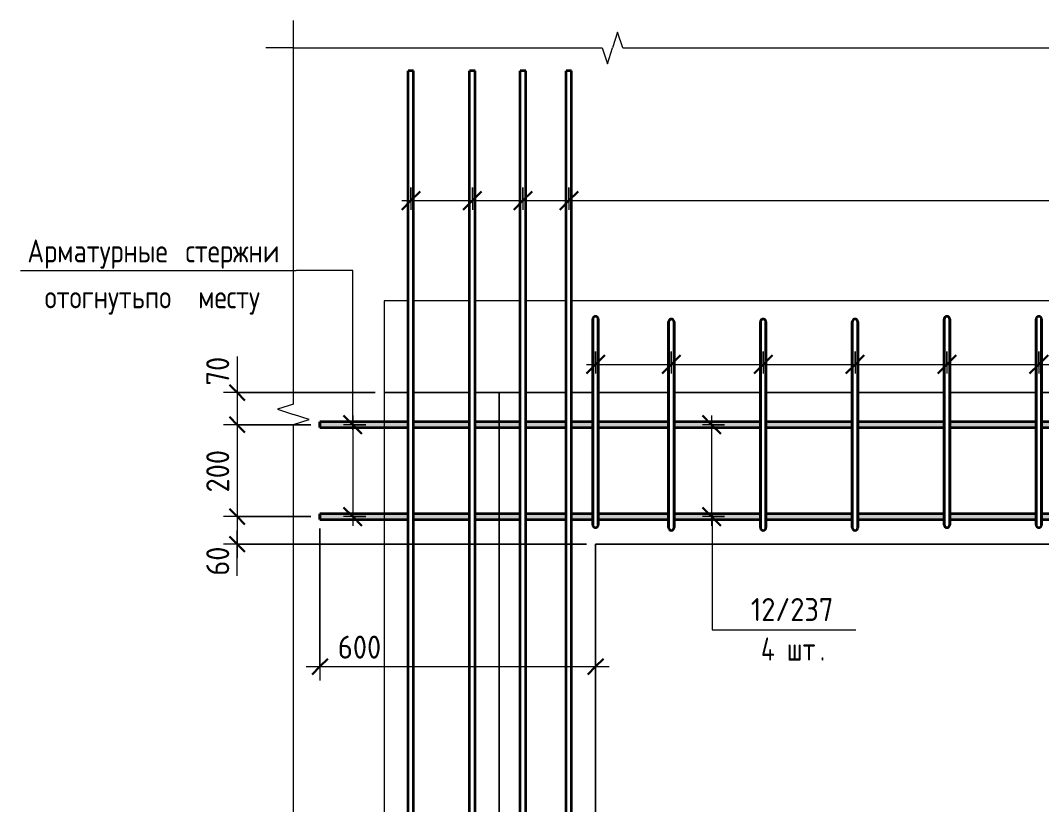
# Model space of a CAD drawing. Header units: millimetres. Extents: x 2384 to 38512, y -3571 to 48684.
# Drawn here: x 34609 to 36832, y -1167 to 540 of the extents above; entities that cross this region are included whole.
import ezdxf

# ---------------------------------------------------------------- set-up
doc = ezdxf.new("R2010")
doc.units = ezdxf.units.MM
for name, color, linetype, lineweight in [('AA_Dim', 7, 'Continuous', 9), ('AA_Dim-20', 7, 'Continuous', 9), ('AA_Oformlenie', 7, 'Continuous', 9), ('AA_Vinoska', 7, 'Continuous', 9), ('AF_Perekritie_Опалубка', 253, 'Continuous', 20), ('AF_Stena_Опалубка', 253, 'Continuous', 20), ('KR_Armatura_Tonkie', 7, 'Continuous', 20)]:
    doc.layers.add(name, color=color, linetype=linetype, lineweight=lineweight)
doc.styles.add('GOST Common', font='GOST Common.ttf', dxfattribs={"width": 0.85, "height": 50})
doc.styles.add('ISOCPEUR_1', font='isocpeur.ttf', dxfattribs={"width": 0.9, "height": 50})
doc.styles.add('ISOCPEUR_2', font='isocpeur.ttf', dxfattribs={"width": 0.8, "height": 50})
doc.styles.add('ISOCPEUR_3', font='isocpeur.ttf', dxfattribs={"width": 0.85, "height": 50})
doc.dimstyles.new('00_Точн_3_знака__прозр_', dxfattribs={"dimscale": 304.8, "dimtxt": 49.799059, "dimasz": 0.111549, "dimexe": 0.098425, "dimexo": 0.065617, "dimgap": 0.006562, "dimtad": 1, "dimdec": 3, "dimrnd": 0.001, "dimdsep": 46, "dimtxsty": 'ISOCPEUR_1', "dimblk1": 'OBLIQUE', "dimblk2": 'OBLIQUE', "dimsah": 1, "dimcen": 0.09, "dimdle": 0.098425, "dimazin": 0, "dimtfac": 1, "dimtdec": 4, "dimtix": 1, "dimtmove": 1, "dimatfit": 3, "dimfxl": 1, "dimtvp": 1, "dimtolj": 1, "dimtzin": 0, "dimlwd": 18, "dimlwe": 18, "dimarcsym": 2})
doc.dimstyles.new('00_Точн_3_знака__прозр__1', dxfattribs={"dimscale": 304.8, "dimtxt": 49.799059, "dimasz": 0.111549, "dimexe": 0.098425, "dimexo": 0.065617, "dimgap": 0.006562, "dimtad": 1, "dimdec": 3, "dimrnd": 0.001, "dimdsep": 46, "dimtxsty": 'ISOCPEUR_1', "dimblk1": 'OBLIQUE', "dimblk2": 'OBLIQUE', "dimsah": 1, "dimcen": 0.09, "dimdle": 0.098425, "dimazin": 0, "dimtfac": 1, "dimtdec": 4, "dimtix": 1, "dimtmove": 0, "dimatfit": 3, "dimfxl": 1, "dimtvp": 1, "dimtolj": 1, "dimtzin": 0, "dimlwd": 18, "dimlwe": 18, "dimarcsym": 2})
doc.dimstyles.new('10_Раскладка_арматуры_с_засечками_2', dxfattribs={"dimscale": 304.8, "dimtxt": 0.18, "dimasz": 0.131234, "dimexe": 0.065617, "dimexo": 0, "dimgap": 0, "dimtad": 1, "dimdec": 3, "dimrnd": 0.001, "dimdsep": 46, "dimtxsty": 'GOST Common', "dimblk1": 'OBLIQUE', "dimblk2": 'OBLIQUE', "dimsah": 1, "dimcen": 0.09, "dimdle": 0.065617, "dimazin": 0, "dimtfac": 1, "dimtdec": 4, "dimtix": 1, "dimtmove": 0, "dimatfit": 3, "dimfxl": 1, "dimtvp": 1, "dimtolj": 1, "dimtzin": 0, "dimlwd": 18, "dimlwe": 18, "dimarcsym": 2})
doc.dimstyles.new('10_Раскладка_арматуры_с_засечками_3', dxfattribs={"dimscale": 304.8, "dimtxt": 0.18, "dimasz": 0.131234, "dimexe": 0.065617, "dimexo": 0, "dimgap": 0, "dimtad": 1, "dimdec": 3, "dimrnd": 0.001, "dimdsep": 46, "dimtxsty": 'ISOCPEUR_1', "dimblk1": 'OBLIQUE', "dimblk2": 'OBLIQUE', "dimsah": 1, "dimcen": 0.09, "dimdle": 0.065617, "dimazin": 0, "dimtfac": 1, "dimtdec": 4, "dimtix": 1, "dimtmove": 0, "dimatfit": 3, "dimfxl": 1, "dimtvp": 1, "dimtolj": 1, "dimtzin": 0, "dimlwd": 18, "dimlwe": 18, "dimarcsym": 2})
doc.dimstyles.new('10_Раскладка_арматуры_с_засечками_5', dxfattribs={"dimscale": 304.8, "dimtxt": 0.18, "dimasz": 0.131234, "dimexe": 0.065617, "dimexo": 0, "dimgap": 0, "dimtad": 1, "dimdec": 3, "dimrnd": 0.001, "dimdsep": 46, "dimtxsty": 'ISOCPEUR_1', "dimblk1": 'OBLIQUE', "dimblk2": 'OBLIQUE', "dimsah": 1, "dimcen": 0.09, "dimdle": 0.065617, "dimazin": 0, "dimtfac": 1, "dimtdec": 4, "dimtix": 1, "dimtmove": 2, "dimatfit": 3, "dimfxl": 1, "dimtvp": 1, "dimtolj": 1, "dimtzin": 0, "dimlwd": 18, "dimlwe": 18, "dimarcsym": 2})
doc.dimstyles.new('10_Раскладка_арматуры_с_засечками_6', dxfattribs={"dimscale": 304.8, "dimtxt": 0.18, "dimasz": 0.131234, "dimexe": 0.065617, "dimexo": 0, "dimgap": 0, "dimtad": 1, "dimdec": 3, "dimrnd": 0.001, "dimdsep": 46, "dimtxsty": 'ISOCPEUR_3', "dimblk1": 'OBLIQUE', "dimblk2": 'OBLIQUE', "dimsah": 1, "dimcen": 0.09, "dimdle": 0.065617, "dimazin": 0, "dimtfac": 1, "dimtdec": 4, "dimtix": 1, "dimtmove": 0, "dimatfit": 3, "dimfxl": 1, "dimtvp": 1, "dimtolj": 1, "dimtzin": 0, "dimlwd": 18, "dimlwe": 18, "dimarcsym": 2})

# ---------------------------------------------------------------- blocks, each defined once
blk = doc.blocks.new('350_Стержень верт с удлинением концов _НесАрм_РабПлоск_ - 350_Стержень верт с удлинением концов _НесАрм_РабПлоск_-4215060-Обрамление дверного проема')
at = {"layer": 'KR_Armatura_Tonkie', "lineweight": 35}
h = blk.add_hatch(color=256, dxfattribs=at)
h.paths.add_polyline_path([(-48165, -340), (-47973, -340), (-47973, -334), (-48165, -334.2), (-48165, -338.4)])
h.paths.add_polyline_path([(-47717, -340), (-47629, -340), (-47629, -334), (-47717, -334.2), (-47717, -338.7)])
h.paths.add_polyline_path([(-47194, -340), (-47006, -340), (-47006, -334), (-47194, -334.2), (-47194, -339.1)])
h.paths.add_polyline_path([(-47206, -340), (-47206, -334), (-47394, -334.2), (-47394, -340), (-47275.4, -340)])
h.paths.add_polyline_path([(-47729, -340), (-47729, -334), (-47827, -334.2), (-47827, -340), (-47757.6, -340)])
h.paths.add_polyline_path([(-47961, -340), (-47839, -340), (-47839, -334), (-47961, -334.2), (-47961, -338.6)])
h.paths.add_polyline_path([(-46994, -340), (-46806, -340), (-46806, -334), (-46994, -334.2), (-46994, -339.2)])
h.paths.add_polyline_path([(-47617, -340), (-47571, -340), (-47571, -334), (-47617, -334.2), (-47617, -338.8)])
h.paths.add_polyline_path([(-47406, -340), (-47406, -334), (-47559, -334.2), (-47559, -340), (-47468.3, -340)])
h.paths.add_polyline_path([(-46794, -340), (-46606, -340), (-46606, -334), (-46794, -334.2), (-46794, -339.3)])
h.paths.add_polyline_path([(-46333.8, -340), (-46245.8, -340), (-46245.8, -334), (-46333.8, -334.2), (-46333.8, -339.6)])
h.paths.add_polyline_path([(-46406, -340), (-46406, -334), (-46594, -334.2), (-46594, -340), (-46407.4, -340)])
h.paths.add_polyline_path([(-46345.8, -340), (-46345.8, -334), (-46394, -334.2), (-46394, -340), (-46359.1, -340)])
h.paths.add_polyline_path([(-46214.5, -340), (-45800, -340), (-45800, -334), (-46233.8, -334.2), (-46233.8, -340)])
h = blk.add_hatch(color=256, dxfattribs=at)
h.paths.add_polyline_path([(-47629, -346), (-47629, -340), (-47717, -340), (-47717, -346), (-47661.2, -346)])
h.paths.add_polyline_path([(-47406, -346), (-47406, -340), (-47559, -340), (-47559, -346), (-47468.3, -346)])
h.paths.add_polyline_path([(-47178.9, -346), (-47006, -345.8), (-47006, -340), (-47194, -340), (-47194, -346)])
h.paths.add_polyline_path([(-47617, -346), (-47571, -345.8), (-47571, -340), (-47617, -340), (-47617, -346)])
h.paths.add_polyline_path([(-48165, -346), (-47973, -345.8), (-47973, -340), (-48165, -340), (-48165, -345.8)])
h.paths.add_polyline_path([(-46994, -346), (-46806, -345.8), (-46806, -340), (-46994, -340), (-46994, -345.9)])
h.paths.add_polyline_path([(-47394, -346), (-47206, -345.8), (-47206, -340), (-47394, -340), (-47394, -345.9)])
h.paths.add_polyline_path([(-47839, -346), (-47839, -340), (-47961, -340), (-47961, -346), (-47950.5, -346)])
h.paths.add_polyline_path([(-47827, -346), (-47729, -345.8), (-47729, -340), (-47827, -340), (-47827, -346)])
h.paths.add_polyline_path([(-46245.8, -346), (-46245.8, -340), (-46333.8, -340), (-46333.8, -346), (-46310.9, -346)])
h.paths.add_polyline_path([(-46233.8, -346), (-45800, -345.8), (-45800, -340), (-46233.8, -340), (-46233.8, -345.8)])
h.paths.add_polyline_path([(-46594, -346), (-46406, -345.8), (-46406, -340), (-46594, -340), (-46594, -345.9)])
h.paths.add_polyline_path([(-46606, -346), (-46606, -340), (-46794, -340), (-46794, -346), (-46793.2, -346)])
h.paths.add_polyline_path([(-46394, -346), (-46345.8, -345.8), (-46345.8, -340), (-46394, -340), (-46394, -345.8)])
for p, q in [((-47973, -334), (-48165, -334)), ((-48165, -340), (-48165, -334)), ((-48165, -334.2), (-48165, -340)), ((-48165, -340), (-48165, -345.8)), ((-48165, -346), (-48165, -340)), ((-48165, -346), (-47973, -346)), ((-47839, -334), (-47961, -334)), ((-47961, -346), (-47839, -346)), ((-47729, -334), (-47827, -334)), ((-47827, -346), (-47729, -346)), ((-47629, -334), (-47717, -334)), ((-47717, -346), (-47629, -346)), ((-47571, -334), (-47617, -334)), ((-47617, -346), (-47571, -346)), ((-47406, -334), (-47559, -334)), ((-47559, -346), (-47406, -346)), ((-47206, -334), (-47394, -334)), ((-47394, -346), (-47206, -346)), ((-47006, -334), (-47194, -334)), ((-47194, -346), (-47006, -346)), ((-46806, -334), (-46994, -334)), ((-46994, -346), (-46806, -346)), ((-46606, -334), (-46794, -334)), ((-46794, -346), (-46606, -346)), ((-46406, -334), (-46594, -334)), ((-46594, -346), (-46406, -346))]:
    blk.add_line(p, q, dxfattribs=at)
blk = doc.blocks.new('350_Стержень верт с удлинением концов _НесАрм_РабПлоск_ - 350_Стержень верт с удлинением концов _НесАрм_РабПлоск_-V111-Обрамление дверного проема')
at = {"layer": 'KR_Armatura_Tonkie', "lineweight": 35}
h = blk.add_hatch(color=256, dxfattribs=at)
h.paths.add_polyline_path([(-48165, -540), (-47973, -540), (-47973, -534), (-48165, -534.2), (-48165, -538.4)])
h.paths.add_polyline_path([(-47468.3, -540), (-47406, -540), (-47406, -534), (-47559, -534.2), (-47559, -540), (-47516.5, -540)])
h.paths.add_polyline_path([(-47194, -540), (-47006, -540), (-47006, -534), (-47194, -534.2), (-47194, -539.1)])
h.paths.add_polyline_path([(-47729, -540), (-47729, -534), (-47827, -534.2), (-47827, -540), (-47757.6, -540)])
h.paths.add_polyline_path([(-47617, -540), (-47571, -540), (-47571, -534), (-47617, -534.2), (-47617, -538.8)])
h.paths.add_polyline_path([(-47961, -540), (-47839, -540), (-47839, -534), (-47961, -534.2), (-47961, -538.6)])
h.paths.add_polyline_path([(-47717, -540), (-47629, -540), (-47629, -534), (-47717, -534.2), (-47717, -538.7)])
h.paths.add_polyline_path([(-46986, -540), (-46806, -540), (-46806, -534), (-46994, -534.2), (-46994, -540)])
h.paths.add_polyline_path([(-47394, -540), (-47206, -540), (-47206, -534), (-47394, -534.2), (-47394, -539)])
h.paths.add_polyline_path([(-46648.5, -540), (-46606, -540), (-46606, -534), (-46794, -534.2), (-46794, -540), (-46696.7, -540)])
h.paths.add_polyline_path([(-46233.8, -540), (-45800, -540), (-45800, -534), (-46233.8, -534.2), (-46233.8, -539.7)])
h.paths.add_polyline_path([(-46245.8, -540), (-46245.8, -534), (-46333.8, -534.2), (-46333.8, -540), (-46310.9, -540)])
h.paths.add_polyline_path([(-46594, -540), (-46406, -540), (-46406, -534), (-46594, -534.2), (-46594, -539.5)])
h.paths.add_polyline_path([(-46383.3, -540), (-46345.8, -540), (-46345.8, -534), (-46394, -534.2), (-46394, -540)])
h = blk.add_hatch(color=256, dxfattribs=at)
h.paths.add_polyline_path([(-47194, -546), (-47006, -545.8), (-47006, -540), (-47194, -540), (-47194, -545.9)])
h.paths.add_polyline_path([(-46994, -546), (-46806, -545.8), (-46806, -540), (-46994, -540), (-46994, -545.9)])
h.paths.add_polyline_path([(-48165, -546), (-47973, -545.8), (-47973, -540), (-48165, -540), (-48165, -545.8)])
h.paths.add_polyline_path([(-47961, -546), (-47839, -545.8), (-47839, -540), (-47961, -540), (-47961, -546)])
h.paths.add_polyline_path([(-47827, -546), (-47729, -545.8), (-47729, -540), (-47827, -540), (-47827, -546)])
h.paths.add_polyline_path([(-47717, -546), (-47629, -545.8), (-47629, -540), (-47717, -540), (-47717, -546)])
h.paths.add_polyline_path([(-47617, -546), (-47571, -545.8), (-47571, -540), (-47617, -540), (-47617, -546)])
h.paths.add_polyline_path([(-47559, -546), (-47406, -545.8), (-47406, -540), (-47559, -540), (-47559, -545.9)])
h.paths.add_polyline_path([(-47394, -546), (-47206, -545.8), (-47206, -540), (-47394, -540), (-47394, -545.9)])
h.paths.add_polyline_path([(-46245.8, -546), (-46245.8, -540), (-46333.8, -540), (-46333.8, -546), (-46310.9, -546)])
h.paths.add_polyline_path([(-46233.8, -546), (-45800, -545.8), (-45800, -540), (-46233.8, -540), (-46233.8, -545.8)])
h.paths.add_polyline_path([(-46345.8, -546), (-46345.8, -540), (-46394, -540), (-46394, -546), (-46359.1, -546)])
h.paths.add_polyline_path([(-46794, -546), (-46606, -545.8), (-46606, -540), (-46794, -540), (-46794, -545.9)])
h.paths.add_polyline_path([(-46594, -546), (-46406, -545.8), (-46406, -540), (-46594, -540), (-46594, -545.9)])
for p, q in [((-47973, -534), (-48165, -534)), ((-48165, -540), (-48165, -534)), ((-48165, -534.2), (-48165, -540)), ((-48165, -540), (-48165, -545.8)), ((-48165, -546), (-48165, -540)), ((-48165, -546), (-47973, -546)), ((-47839, -534), (-47961, -534)), ((-47961, -546), (-47839, -546)), ((-47729, -534), (-47827, -534)), ((-47827, -546), (-47729, -546)), ((-47629, -534), (-47717, -534)), ((-47717, -546), (-47629, -546)), ((-47571, -534), (-47617, -534)), ((-47617, -546), (-47571, -546)), ((-47406, -534), (-47559, -534)), ((-47559, -546), (-47406, -546)), ((-47206, -534), (-47394, -534)), ((-47394, -546), (-47206, -546)), ((-47006, -534), (-47194, -534)), ((-47194, -546), (-47006, -546)), ((-46806, -534), (-46994, -534)), ((-46994, -546), (-46806, -546)), ((-46606, -534), (-46794, -534)), ((-46794, -546), (-46606, -546)), ((-46406, -534), (-46594, -534)), ((-46594, -546), (-46406, -546))]:
    blk.add_line(p, q, dxfattribs=at)
blk = doc.blocks.new('350_Стержень верт с удлинением концов _НесАрм_РабПлоск_ - 350_Стержень верт с удлинением концов _НесАрм_РабПлоск_-V112-Обрамление дверного проема')
at = {"layer": 'KR_Armatura_Tonkie', "lineweight": 35}
for p, q in [((-48165, -340), (-48165, -334.2)), ((-48165, -334.2), (-48165, -340)), ((-48165, -340), (-48165, -345.8)), ((-48165, -345.8), (-48165, -340))]:
    blk.add_line(p, q, dxfattribs=at)
blk = doc.blocks.new('011_Прямоугольник обрыва _ЭлУзла_ - 011_Прямоугольник обрыва _ЭлУзла_-4220773-Обрамление дверного проема')
at = {"layer": 'AA_Oformlenie'}
for p, q in [((-48222.7, -295), (-48222.7, 480)), ((-48222.7, 480), (-47550.3, 480)), ((-47505.8, 480), (-46161.4, 480)), ((-48222.7, -1890), (-48222.7, -339.5))]:
    blk.add_line(p, q, dxfattribs=at)
blk = doc.blocks.new('DIMBLOCK230-Обрамление дверного проема')
at = {"layer": 'AA_Dim-20', "lineweight": 18}
for p, q in [((35080.6, -191.3), (35080.6, -274.5)), ((35080.6, -240), (35080.6, -340)), ((35380.7, -270), (35050.6, -270)), ((35080.6, -270), (35380.7, -270)), ((35080.6, -274.5), (35080.6, -305)), ((35240.7, -340), (35050.6, -340)), ((35080.6, -340), (35240.7, -340))]:
    blk.add_line(p, q, dxfattribs=at)
at = {"layer": 'AA_Dim-20', "lineweight": 30}
for p, q in [((35080.6, -270), (35063.6, -253)), ((35080.6, -270), (35097.6, -287)), ((35080.6, -340), (35063.6, -323)), ((35080.6, -340), (35097.6, -357))]:
    blk.add_line(p, q, dxfattribs=at)
at = {"layer": 'AA_Dim-20', "color": 0, "lineweight": 18, "insert": (35013.3, -254.5), "char_height": 50, "width": 75.848, "attachment_point": 1, "rotation": 90, "line_spacing_factor": 1.149209, "style": 'ISOCPEUR_1'}
blk.add_mtext('70', dxfattribs=at)
blk = doc.blocks.new('_Oblique')
at = {"color": 0, "linetype": 'ByBlock', "lineweight": -2}
blk.add_line((-0.5, -0.5), (0.5, 0.5), dxfattribs=at)
blk = doc.blocks.new('DIMBLOCK231-Обрамление дверного проема')
at = {"layer": 'AA_Dim-20', "lineweight": 30}
for p, q in [((35080.6, -340), (35063.6, -323)), ((35080.6, -340), (35097.6, -357)), ((35080.6, -540), (35063.6, -523)), ((35080.6, -540), (35097.6, -557))]:
    blk.add_line(p, q, dxfattribs=at)
at = {"layer": 'AA_Dim-20', "lineweight": 18}
for p, q in [((35240.7, -340), (35050.6, -340)), ((35080.6, -340), (35080.6, -540)), ((35080.6, -340), (35240.7, -340)), ((35240.7, -540), (35050.6, -540)), ((35080.6, -540), (35240.7, -540))]:
    blk.add_line(p, q, dxfattribs=at)
at = {"layer": 'AA_Dim-20', "color": 0, "lineweight": 18, "insert": (35013.3, -487.4), "char_height": 50, "width": 113.772, "attachment_point": 1, "rotation": 90, "line_spacing_factor": 1.149209, "style": 'ISOCPEUR_1'}
blk.add_mtext('200', dxfattribs=at)
blk = doc.blocks.new('DIMBLOCK232-Обрамление дверного проема')
at = {"layer": 'AA_Dim-20', "lineweight": 30}
for p, q in [((35080.6, -540), (35063.6, -523)), ((35080.6, -540), (35097.6, -557)), ((35080.6, -600), (35063.6, -583)), ((35080.6, -600), (35097.6, -617))]:
    blk.add_line(p, q, dxfattribs=at)
at = {"layer": 'AA_Dim-20', "lineweight": 18}
for p, q in [((35240.7, -540), (35050.6, -540)), ((35080.6, -540), (35080.6, -630)), ((35080.6, -540), (35240.7, -540)), ((35080.6, -585.5), (35080.6, -570)), ((35840.7, -600), (35050.6, -600)), ((35080.6, -668.7), (35080.6, -585.5)), ((35080.6, -600), (35840.7, -600))]:
    blk.add_line(p, q, dxfattribs=at)
at = {"layer": 'AA_Dim-20', "color": 0, "lineweight": 18, "insert": (35013.3, -668.7), "char_height": 50, "width": 75.848, "attachment_point": 1, "rotation": 90, "line_spacing_factor": 1.149209, "style": 'ISOCPEUR_1'}
blk.add_mtext('60', dxfattribs=at)
blk = doc.blocks.new('DIMBLOCK255-Обрамление дверного проема')
at = {"layer": 'AA_Dim-20', "lineweight": 18}
for p, q in [((35458.7, 176.1), (35458.7, 127.8)), ((35458.7, 147.8), (35458.7, 176.1)), ((35592.7, 176.1), (35592.7, 127.8)), ((35592.7, 147.8), (35592.7, 176.1)), ((35438.7, 147.8), (35592.7, 147.8))]:
    blk.add_line(p, q, dxfattribs=at)
at = {"layer": 'AA_Dim-20', "lineweight": 30}
for p, q in [((35458.7, 147.8), (35478.7, 167.8)), ((35592.7, 147.8), (35612.7, 167.8)), ((35458.7, 147.8), (35438.7, 127.8)), ((35592.7, 147.8), (35572.7, 127.8))]:
    blk.add_line(p, q, dxfattribs=at)
blk = doc.blocks.new('DIMBLOCK256-Обрамление дверного проема')
at = {"layer": 'AA_Dim-20', "lineweight": 18}
for p, q in [((35592.7, 176.1), (35592.7, 127.8)), ((35592.7, 147.8), (35592.7, 176.1)), ((35702.7, 176.1), (35702.7, 127.8)), ((35702.7, 147.8), (35702.7, 176.1)), ((35592.7, 147.8), (35702.7, 147.8))]:
    blk.add_line(p, q, dxfattribs=at)
at = {"layer": 'AA_Dim-20', "lineweight": 30}
for p, q in [((35592.7, 147.8), (35612.7, 167.8)), ((35702.7, 147.8), (35722.7, 167.8)), ((35592.7, 147.8), (35572.7, 127.8)), ((35702.7, 147.8), (35682.7, 127.8))]:
    blk.add_line(p, q, dxfattribs=at)
blk = doc.blocks.new('DIMBLOCK257-Обрамление дверного проема')
at = {"layer": 'AA_Dim-20', "lineweight": 18}
for p, q in [((35702.7, 176.1), (35702.7, 127.8)), ((35702.7, 147.8), (35702.7, 176.1)), ((35802.7, 176.1), (35802.7, 127.8)), ((35802.7, 147.8), (35802.7, 176.1)), ((35702.7, 147.8), (35802.7, 147.8))]:
    blk.add_line(p, q, dxfattribs=at)
at = {"layer": 'AA_Dim-20', "lineweight": 30}
for p, q in [((35702.7, 147.8), (35722.7, 167.8)), ((35802.7, 147.8), (35822.7, 167.8)), ((35702.7, 147.8), (35682.7, 127.8)), ((35802.7, 147.8), (35782.7, 127.8))]:
    blk.add_line(p, q, dxfattribs=at)
blk = doc.blocks.new('DIMBLOCK258-Обрамление дверного проема')
at = {"layer": 'AA_Dim-20', "lineweight": 18}
for p, q in [((35802.7, 176.1), (35802.7, 127.8)), ((35802.7, 147.8), (35802.7, 176.1)), ((37085.9, 176.1), (37085.9, 127.8)), ((37085.9, 147.8), (37085.9, 176.1)), ((35802.7, 147.8), (37085.9, 147.8))]:
    blk.add_line(p, q, dxfattribs=at)
at = {"layer": 'AA_Dim-20', "lineweight": 30}
for p, q in [((35802.7, 147.8), (35822.7, 167.8)), ((37085.9, 147.8), (37105.9, 167.8)), ((35802.7, 147.8), (35782.7, 127.8)), ((37085.9, 147.8), (37065.9, 127.8))]:
    blk.add_line(p, q, dxfattribs=at)
blk = doc.blocks.new('042_М_Арматуры - Диам длина поз _ Комментарий-2260297-Обрамление дверного проема')
at = {"layer": 'AA_Vinoska'}
blk.add_line((-46119.6, 150.3), (-45839.6, 150.3), dxfattribs=at)
blk = doc.blocks.new('DIMBLOCK260-Обрамление дверного проема')
at = {"layer": 'AA_Dim-20', "lineweight": 18}
for p, q in [((35260.7, -566), (35260.7, -896.4)), ((35260.7, -866.4), (35260.7, -566)), ((35230.7, -866.4), (35890.7, -866.4)), ((35299.8, -866.4), (35414.6, -866.4)), ((35414.6, -866.4), (35560.7, -866.4)), ((35860.7, -862.4), (35860.7, -896.4)), ((35860.7, -866.4), (35860.7, -862.4))]:
    blk.add_line(p, q, dxfattribs=at)
at = {"layer": 'AA_Dim-20', "lineweight": 30}
for p, q in [((35260.7, -866.4), (35243.7, -883.4)), ((35260.7, -866.4), (35277.7, -849.4)), ((35860.7, -866.4), (35843.7, -883.4)), ((35860.7, -866.4), (35877.7, -849.4))]:
    blk.add_line(p, q, dxfattribs=at)
at = {"layer": 'AA_Dim-20', "color": 0, "lineweight": 18, "insert": (35299.8, -799.1), "char_height": 50, "width": 113.772, "attachment_point": 1, "line_spacing_factor": 1.149209, "style": 'ISOCPEUR_1'}
blk.add_mtext('600', dxfattribs=at)
blk = doc.blocks.new('010_Текст с выноской - Текст 2 строки-3729170-Обрамление дверного проема')
at = {"layer": 'AA_Vinoska'}
blk.add_line((-48816.9, -4.4), (-48216.9, -4.4), dxfattribs=at)
blk = doc.blocks.new('DIMBLOCK262-Обрамление дверного проема')
at = {"layer": 'AA_Dim-20', "lineweight": 30}
for p, q in [((35332.3, -340), (35312.3, -320)), ((35332.3, -340), (35352.3, -360)), ((35332.3, -540), (35312.3, -520)), ((35332.3, -540), (35352.3, -560))]:
    blk.add_line(p, q, dxfattribs=at)
at = {"layer": 'AA_Dim-20', "lineweight": 18}
for p, q in [((35332.3, -320), (35332.3, -560)), ((35360.6, -340), (35312.3, -340)), ((35332.3, -340), (35360.6, -340)), ((35360.6, -540), (35312.3, -540)), ((35332.3, -540), (35360.6, -540))]:
    blk.add_line(p, q, dxfattribs=at)
blk = doc.blocks.new('DIMBLOCK263-Обрамление дверного проема')
at = {"layer": 'AA_Dim-20', "lineweight": 30}
for p, q in [((36113.3, -340), (36093.3, -320)), ((36113.3, -340), (36133.3, -360)), ((36113.3, -540), (36093.3, -520)), ((36113.3, -540), (36133.3, -560))]:
    blk.add_line(p, q, dxfattribs=at)
at = {"layer": 'AA_Dim-20', "lineweight": 18}
for p, q in [((36113.3, -320), (36113.3, -560)), ((36141.5, -340), (36093.3, -340)), ((36113.3, -340), (36141.5, -340)), ((36141.5, -540), (36093.3, -540)), ((36113.3, -540), (36141.5, -540))]:
    blk.add_line(p, q, dxfattribs=at)
blk = doc.blocks.new('DIMBLOCK264-Обрамление дверного проема')
at = {"layer": 'AA_Dim-20', "lineweight": 18}
for p, q in [((35860.7, -180.4), (35860.7, -228.7)), ((35860.7, -208.7), (35860.7, -180.4)), ((36025.7, -180.4), (36025.7, -228.7)), ((36025.7, -208.7), (36025.7, -180.4)), ((35840.7, -208.7), (36025.7, -208.7))]:
    blk.add_line(p, q, dxfattribs=at)
at = {"layer": 'AA_Dim-20', "lineweight": 30}
for p, q in [((35860.7, -208.7), (35880.7, -188.7)), ((36025.7, -208.7), (36045.7, -188.7)), ((35860.7, -208.7), (35840.7, -228.7)), ((36025.7, -208.7), (36005.7, -228.7))]:
    blk.add_line(p, q, dxfattribs=at)
blk = doc.blocks.new('DIMBLOCK265-Обрамление дверного проема')
at = {"layer": 'AA_Dim-20', "lineweight": 18}
for p, q in [((36025.7, -180.4), (36025.7, -228.7)), ((36025.7, -208.7), (36025.7, -180.4)), ((36225.7, -180.4), (36225.7, -228.7)), ((36225.7, -208.7), (36225.7, -180.4)), ((36025.7, -208.7), (36225.7, -208.7))]:
    blk.add_line(p, q, dxfattribs=at)
at = {"layer": 'AA_Dim-20', "lineweight": 30}
for p, q in [((36025.7, -208.7), (36045.7, -188.7)), ((36225.7, -208.7), (36245.7, -188.7)), ((36025.7, -208.7), (36005.7, -228.7)), ((36225.7, -208.7), (36205.7, -228.7))]:
    blk.add_line(p, q, dxfattribs=at)
blk = doc.blocks.new('DIMBLOCK266-Обрамление дверного проема')
at = {"layer": 'AA_Dim-20', "lineweight": 18}
for p, q in [((36225.7, -180.4), (36225.7, -228.7)), ((36225.7, -208.7), (36225.7, -180.4)), ((36425.7, -180.4), (36425.7, -228.7)), ((36425.7, -208.7), (36425.7, -180.4)), ((36225.7, -208.7), (36425.7, -208.7))]:
    blk.add_line(p, q, dxfattribs=at)
at = {"layer": 'AA_Dim-20', "lineweight": 30}
for p, q in [((36225.7, -208.7), (36245.7, -188.7)), ((36425.7, -208.7), (36445.7, -188.7)), ((36225.7, -208.7), (36205.7, -228.7)), ((36425.7, -208.7), (36405.7, -228.7))]:
    blk.add_line(p, q, dxfattribs=at)
blk = doc.blocks.new('DIMBLOCK267-Обрамление дверного проема')
at = {"layer": 'AA_Dim-20', "lineweight": 18}
for p, q in [((36425.7, -180.4), (36425.7, -228.7)), ((36425.7, -208.7), (36425.7, -180.4)), ((36625.7, -180.4), (36625.7, -228.7)), ((36625.7, -208.7), (36625.7, -180.4)), ((36425.7, -208.7), (36625.7, -208.7))]:
    blk.add_line(p, q, dxfattribs=at)
at = {"layer": 'AA_Dim-20', "lineweight": 30}
for p, q in [((36425.7, -208.7), (36445.7, -188.7)), ((36625.7, -208.7), (36645.7, -188.7)), ((36425.7, -208.7), (36405.7, -228.7)), ((36625.7, -208.7), (36605.7, -228.7))]:
    blk.add_line(p, q, dxfattribs=at)
blk = doc.blocks.new('DIMBLOCK268-Обрамление дверного проема')
at = {"layer": 'AA_Dim-20', "lineweight": 18}
for p, q in [((36625.7, -180.4), (36625.7, -228.7)), ((36625.7, -208.7), (36625.7, -180.4)), ((36825.7, -180.4), (36825.7, -228.7)), ((36825.7, -208.7), (36825.7, -180.4)), ((36625.7, -208.7), (36825.7, -208.7))]:
    blk.add_line(p, q, dxfattribs=at)
at = {"layer": 'AA_Dim-20', "lineweight": 30}
for p, q in [((36625.7, -208.7), (36645.7, -188.7)), ((36825.7, -208.7), (36845.7, -188.7)), ((36625.7, -208.7), (36605.7, -228.7)), ((36825.7, -208.7), (36805.7, -228.7))]:
    blk.add_line(p, q, dxfattribs=at)
blk = doc.blocks.new('DIMBLOCK269-Обрамление дверного проема')
at = {"layer": 'AA_Dim-20', "lineweight": 18}
for p, q in [((36825.7, -180.4), (36825.7, -228.7)), ((36825.7, -208.7), (36825.7, -180.4)), ((37025.7, -180.4), (37025.7, -228.7)), ((37025.7, -208.7), (37025.7, -180.4)), ((36825.7, -208.7), (37045.7, -208.7))]:
    blk.add_line(p, q, dxfattribs=at)
at = {"layer": 'AA_Dim-20', "lineweight": 30}
for p, q in [((36825.7, -208.7), (36845.7, -188.7)), ((37025.7, -208.7), (37045.7, -188.7)), ((36825.7, -208.7), (36805.7, -228.7)), ((37025.7, -208.7), (37005.7, -228.7))]:
    blk.add_line(p, q, dxfattribs=at)

msp = doc.modelspace()

# ---------------------------------------------------------------- linework, layer by layer
at = {"layer": 'AA_Vinoska'}
for p, q in [((35202.9866, 480), (35202.9866, 540)), ((35908.6744, 514.6601), (35897.4127, 480)), ((35919.9362, 480), (35908.6744, 514.6601)), ((35202.9866, 480), (35142.9866, 480)), ((35875.4127, 480), (35886.4127, 445.359)), ((35886.4127, 445.359), (35897.4127, 480)), ((35332.6803, -4.4058), (35208.7538, -4.4058)), ((35332.6803, -351.3294), (35332.6803, -4.4058)), ((35202.9866, -294.9765), (35168.3266, -306.2383)), ((35168.3266, -306.2383), (35202.9866, -317.5)), ((35237.6276, -328.5), (35202.9866, -317.5)), ((35202.9866, -339.5), (35237.6276, -328.5)), ((36114.3828, -534.9233), (36114.3828, -786.3597)), ((36114.3828, -786.3597), (36147.3997, -786.3597))]:
    msp.add_line(p, q, dxfattribs=at)
at = {"layer": 'AF_Perekritie_Опалубка'}
for p, q in [((35452.6913, -70), (35400.6913, -70)), ((35400.6913, -70), (35400.6913, -270)), ((35400.6913, -70), (35400.6913, -270)), ((35452.6913, -70), (35400.6913, -70)), ((35586.6913, -70), (35464.6913, -70)), ((35586.6913, -70), (35464.6913, -70)), ((35696.691, -70), (35598.6913, -70)), ((35696.691, -70), (35598.6913, -70)), ((35796.691, -70), (35708.691, -70)), ((35796.691, -70), (35708.691, -70)), ((37079.851, -70), (35808.691, -70)), ((37079.851, -70), (35808.691, -70)), ((35400.6913, -270), (35452.6913, -270)), ((35400.6913, -270), (35452.6913, -270)), ((35464.6913, -270), (35586.6913, -270)), ((35464.6913, -270), (35586.6913, -270)), ((35598.6913, -270), (35696.691, -270)), ((35598.6913, -270), (35696.691, -270)), ((35708.691, -270), (35796.691, -270)), ((35708.691, -270), (35796.691, -270)), ((35808.691, -270), (35854.691, -270)), ((35808.691, -270), (35854.691, -270)), ((35866.691, -270), (36019.691, -270)), ((35866.691, -270), (36019.691, -270)), ((36031.691, -270), (36219.691, -270)), ((36031.691, -270), (36219.691, -270)), ((36231.691, -270), (36419.691, -270)), ((36231.691, -270), (36419.691, -270)), ((36431.691, -270), (36619.691, -270)), ((36431.691, -270), (36619.691, -270)), ((36631.691, -270), (36819.691, -270)), ((36631.691, -270), (36819.691, -270))]:
    msp.add_line(p, q, dxfattribs=at)
at = {"layer": 'AF_Stena_Опалубка'}
for p, q in [((35452.6913, -270), (35400.6913, -270)), ((35400.6913, -270), (35400.6913, -2570)), ((35400.6913, -270), (35452.6913, -270)), ((35400.6913, -270), (35400.6913, -334)), ((35586.6913, -270), (35464.6913, -270)), ((35464.6913, -270), (35586.6913, -270)), ((35650.6913, -270), (35598.6913, -270)), ((35598.6913, -270), (35650.6913, -270)), ((35650.6913, -2570), (35650.6913, -270)), ((35650.6913, -334), (35650.6913, -270)), ((35696.691, -270), (35650.6913, -270)), ((35650.6913, -270), (35650.6913, -2570)), ((35650.6913, -334), (35650.6913, -270)), ((35650.6913, -270), (35696.691, -270)), ((35796.691, -270), (35708.691, -270)), ((35708.691, -270), (35796.691, -270)), ((35854.691, -270), (35808.691, -270)), ((35808.691, -270), (35854.691, -270)), ((36019.691, -270), (35866.691, -270)), ((35866.691, -270), (36019.691, -270)), ((36219.691, -270), (36031.691, -270)), ((36031.691, -270), (36219.691, -270)), ((36419.691, -270), (36231.691, -270)), ((36231.691, -270), (36419.691, -270)), ((36619.691, -270), (36431.691, -270)), ((36431.691, -270), (36619.691, -270)), ((36819.691, -270), (36631.691, -270)), ((36631.691, -270), (36819.691, -270)), ((37019.691, -270), (36831.691, -270)), ((36831.691, -270), (37019.691, -270)), ((35400.6913, -345.9879), (35400.6913, -534)), ((35650.6913, -534), (35650.6913, -345.9663)), ((35650.6913, -534), (35650.6913, -345.9663)), ((35400.6913, -545.9879), (35400.6913, -2570)), ((35650.6913, -2570), (35650.6913, -545.9663)), ((35650.6913, -2570), (35650.6913, -545.9663)), ((35860.691, -2570), (35860.691, -600)), ((35860.691, -600), (37025.691, -600)), ((37025.691, -600), (35860.691, -600)), ((35860.691, -600), (35860.691, -2570))]:
    msp.add_line(p, q, dxfattribs=at)
at = {"layer": 'KR_Armatura_Tonkie', "lineweight": 35}
for p, q in [((35464.6913, 430), (35452.6913, 430)), ((35452.6913, -2570), (35452.6913, 430)), ((35464.6913, 430), (35452.6913, 430)), ((35452.6913, -2570), (35452.6913, 430)), ((35464.6913, -2570), (35464.6913, 430)), ((35464.6913, -2570), (35464.6913, 430)), ((35598.6913, 430), (35586.6913, 430)), ((35586.6913, -2570), (35586.6913, 430)), ((35598.6913, 430), (35586.6913, 430)), ((35586.6913, -2570), (35586.6913, 430)), ((35598.6913, -2570), (35598.6913, 430)), ((35598.6913, -2570), (35598.6913, 430)), ((35708.691, 430), (35696.691, 430)), ((35696.691, -2570), (35696.691, 430)), ((35708.691, 430), (35696.691, 430)), ((35696.691, -2570), (35696.691, 430)), ((35708.691, -2570), (35708.691, 430)), ((35708.691, -2570), (35708.691, 430)), ((35808.691, 430), (35796.691, 430)), ((35796.691, -2570), (35796.691, 430)), ((35808.691, 430), (35796.691, 430)), ((35796.691, -2570), (35796.691, 430)), ((35808.691, -2570), (35808.691, 430)), ((35808.691, -2570), (35808.691, 430)), ((35854.691, -171.5797), (35854.691, -110.1239)), ((35854.691, -110.1239), (35854.691, -146.1239)), ((35866.691, -171.5797), (35866.691, -110.1239)), ((35866.691, -110.1239), (35866.691, -146.1239)), ((35866.691, -146.1239), (35866.691, -110.1239)), ((35866.691, -110.1239), (35866.691, -120.668)), ((36619.691, -171.5797), (36619.691, -110.1239)), ((36619.691, -110.1239), (36619.691, -146.1239)), ((36631.691, -171.5797), (36631.691, -110.1239)), ((36631.691, -110.1239), (36631.691, -146.1239)), ((36631.691, -146.1239), (36631.691, -110.1239)), ((36631.691, -110.1239), (36631.691, -120.668)), ((36819.691, -171.5797), (36819.691, -110.1239)), ((36819.691, -110.1239), (36819.691, -146.1239)), ((36831.691, -171.5797), (36831.691, -110.1239)), ((36831.691, -110.1239), (36831.691, -146.1239)), ((36831.691, -146.1239), (36831.691, -110.1239)), ((36831.691, -110.1239), (36831.691, -120.668)), ((35854.691, -120.668), (35854.691, -120.668)), ((35854.691, -146.1239), (35854.691, -120.668)), ((35854.691, -120.668), (35854.691, -157.8336)), ((35866.691, -120.668), (35866.691, -157.8336)), ((36019.691, -177.5797), (36019.691, -116.1239)), ((36019.691, -116.1239), (36019.691, -152.1239)), ((36019.691, -126.668), (36019.691, -126.668)), ((36019.691, -152.1239), (36019.691, -126.668)), ((36019.691, -126.668), (36019.691, -163.8336)), ((36031.691, -177.5797), (36031.691, -116.1239)), ((36031.691, -116.1239), (36031.691, -152.1239)), ((36031.691, -152.1239), (36031.691, -116.1239)), ((36031.691, -116.1239), (36031.691, -126.668)), ((36031.691, -126.668), (36031.691, -163.8336)), ((36219.691, -177.5797), (36219.691, -116.1239)), ((36219.691, -116.1239), (36219.691, -152.1239)), ((36219.691, -126.668), (36219.691, -126.668)), ((36219.691, -152.1239), (36219.691, -126.668)), ((36219.691, -126.668), (36219.691, -163.8336)), ((36231.691, -177.5797), (36231.691, -116.1239)), ((36231.691, -116.1239), (36231.691, -152.1239)), ((36231.691, -152.1239), (36231.691, -116.1239)), ((36231.691, -116.1239), (36231.691, -126.668)), ((36231.691, -126.668), (36231.691, -163.8336)), ((36419.691, -177.5797), (36419.691, -116.1239)), ((36419.691, -116.1239), (36419.691, -152.1239)), ((36419.691, -126.668), (36419.691, -126.668)), ((36419.691, -152.1239), (36419.691, -126.668)), ((36419.691, -126.668), (36419.691, -163.8336)), ((36431.691, -177.5797), (36431.691, -116.1239)), ((36431.691, -116.1239), (36431.691, -152.1239)), ((36431.691, -152.1239), (36431.691, -116.1239)), ((36431.691, -116.1239), (36431.691, -126.668)), ((36431.691, -126.668), (36431.691, -163.8336)), ((36619.691, -120.668), (36619.691, -120.668)), ((36619.691, -146.1239), (36619.691, -120.668)), ((36619.691, -120.668), (36619.691, -157.8336)), ((36631.691, -120.668), (36631.691, -157.8336)), ((36819.691, -120.668), (36819.691, -120.668)), ((36819.691, -146.1239), (36819.691, -120.668)), ((36819.691, -120.668), (36819.691, -157.8336)), ((36831.691, -120.668), (36831.691, -157.8336)), ((35854.691, -146.1239), (35854.691, -522)), ((35854.691, -522), (35854.691, -146.1239)), ((35866.691, -146.1239), (35866.691, -522)), ((35866.691, -522), (35866.691, -146.1239)), ((36019.691, -152.1239), (36019.691, -528)), ((36019.691, -528), (36019.691, -152.1239)), ((36031.691, -152.1239), (36031.691, -528)), ((36031.691, -528), (36031.691, -152.1239)), ((36219.691, -152.1239), (36219.691, -528)), ((36219.691, -528), (36219.691, -152.1239)), ((36231.691, -152.1239), (36231.691, -528)), ((36231.691, -528), (36231.691, -152.1239)), ((36419.691, -152.1239), (36419.691, -528)), ((36419.691, -528), (36419.691, -152.1239)), ((36431.691, -152.1239), (36431.691, -528)), ((36431.691, -528), (36431.691, -152.1239)), ((36619.691, -146.1239), (36619.691, -522)), ((36619.691, -522), (36619.691, -146.1239)), ((36631.691, -146.1239), (36631.691, -522)), ((36631.691, -522), (36631.691, -146.1239)), ((36819.691, -146.1239), (36819.691, -522)), ((36819.691, -522), (36819.691, -146.1239)), ((36831.691, -146.1239), (36831.691, -522)), ((36831.691, -522), (36831.691, -146.1239)), ((35854.691, -208.7452), (35854.691, -171.5797)), ((35866.691, -208.7452), (35866.691, -171.5797)), ((36019.691, -214.7452), (36019.691, -177.5797)), ((36031.691, -214.7452), (36031.691, -177.5797)), ((36219.691, -214.7452), (36219.691, -177.5797)), ((36231.691, -214.7452), (36231.691, -177.5797)), ((36419.691, -214.7452), (36419.691, -177.5797)), ((36431.691, -214.7452), (36431.691, -177.5797)), ((36619.691, -208.7452), (36619.691, -171.5797)), ((36631.691, -208.7452), (36631.691, -171.5797)), ((36819.691, -208.7452), (36819.691, -171.5797)), ((36831.691, -208.7452), (36831.691, -171.5797)), ((35854.691, -522), (35854.691, -558)), ((35854.691, -558), (35854.691, -522)), ((35866.691, -522), (35866.691, -558)), ((35866.691, -558), (35866.691, -522)), ((36019.691, -528), (36019.691, -564)), ((36019.691, -564), (36019.691, -528)), ((36031.691, -528), (36031.691, -564)), ((36031.691, -564), (36031.691, -528)), ((36219.691, -528), (36219.691, -564)), ((36219.691, -564), (36219.691, -528)), ((36231.691, -528), (36231.691, -564)), ((36231.691, -564), (36231.691, -528)), ((36419.691, -528), (36419.691, -564)), ((36419.691, -564), (36419.691, -528)), ((36431.691, -528), (36431.691, -564)), ((36431.691, -564), (36431.691, -528)), ((36619.691, -522), (36619.691, -558)), ((36619.691, -558), (36619.691, -522)), ((36631.691, -522), (36631.691, -558)), ((36631.691, -558), (36631.691, -522)), ((36819.691, -522), (36819.691, -558)), ((36819.691, -558), (36819.691, -522)), ((36831.691, -522), (36831.691, -558)), ((36831.691, -558), (36831.691, -522))]:
    msp.add_line(p, q, dxfattribs=at)
for centre, start, end in [((35860.691, -110.1239), 360, 180), ((35860.691, -110.1239), 360, 180), ((35860.691, -110.1239), 360, 180), ((36025.691, -116.1239), 47.1629262, 180), ((36025.691, -116.1239), 360, 180), ((36025.691, -116.1239), 47.1629262, 180), ((36225.691, -116.1239), 360, 180), ((36225.691, -116.1239), 120.5465303, 180), ((36225.691, -116.1239), 120.5465303, 180), ((36225.691, -116.1239), 360, 120), ((36225.691, -116.1239), 360, 120), ((36425.691, -116.1239), 360, 180), ((36425.691, -116.1239), 360, 180), ((36425.691, -116.1239), 360, 180), ((36625.691, -110.1239), 360, 180), ((36625.691, -110.1239), 150.2724622, 180), ((36625.691, -110.1239), 150.2724622, 180), ((36625.691, -110.1239), 360, 150), ((36625.691, -110.1239), 360, 150), ((36825.691, -110.1239), 360, 180), ((36825.691, -110.1239), 360, 180), ((36825.691, -110.1239), 360, 180), ((36025.691, -116.1239), 360, 45), ((36025.691, -116.1239), 360, 45), ((35860.691, -558), 180, 0), ((35860.691, -558), 180, 0), ((36025.691, -564), 180, 0), ((36025.691, -564), 180, 0), ((36225.691, -564), 180, 0), ((36225.691, -564), 180, 0), ((36425.691, -564), 180, 0), ((36425.691, -564), 180, 0), ((36625.691, -558), 180, 0), ((36625.691, -558), 180, 0), ((36825.691, -558), 180, 0), ((36825.691, -558), 180, 0)]:
    msp.add_arc(centre, 6, start, end, dxfattribs=at)

# ---------------------------------------------------------------- block references
at = {"layer": 'AA_Oformlenie'}
msp.add_blockref('011_Прямоугольник обрыва _ЭлУзла_ - 011_Прямоугольник обрыва _ЭлУзла_-4220773-Обрамление дверного проема', (83425.691, 0), dxfattribs=at)
at = {"layer": 'AA_Vinoska'}
for name, p in [('010_Текст с выноской - Текст 2 строки-3729170-Обрамление дверного проема', (83425.691, 0)), ('042_М_Арматуры - Диам длина поз _ Комментарий-2260297-Обрамление дверного проема', (82267.0063, -936.6353))]:
    msp.add_blockref(name, p, dxfattribs=at)
at = {"layer": 'KR_Armatura_Tonkie', "lineweight": 35}
for name, p in [('350_Стержень верт с удлинением концов _НесАрм_РабПлоск_ - 350_Стержень верт с удлинением концов _НесАрм_РабПлоск_-4215060-Обрамление дверного проема', (83425.691, 0)), ('350_Стержень верт с удлинением концов _НесАрм_РабПлоск_ - 350_Стержень верт с удлинением концов _НесАрм_РабПлоск_-V112-Обрамление дверного проема', (83425.691, 0)), ('350_Стержень верт с удлинением концов _НесАрм_РабПлоск_ - 350_Стержень верт с удлинением концов _НесАрм_РабПлоск_-V111-Обрамление дверного проема', (83425.691, 0)), ('350_Стержень верт с удлинением концов _НесАрм_РабПлоск_ - 350_Стержень верт с удлинением концов _НесАрм_РабПлоск_-V112-Обрамление дверного проема', (83425.691, -200))]:
    msp.add_blockref(name, p, dxfattribs=at)

# ---------------------------------------------------------------- texts
at = {"layer": 'AA_Vinoska', "char_height": 50, "attachment_point": 1}
for s, insert, width, style in [('Арматурные', (34623.9244, 63.2402), 399.320544, 'GOST Common'), ('\\fGOST Common|b0|i0|c204|p34|;\\W.85; ', (34953.3968, 63.2402), 17.717294, 'GOST Common'), ('стержни', (34968.0151, 63.2402), 271.210881, 'GOST Common'), ('\\fGOST Common|b0|i0|c204|p34|;\\W.85; ', (34980.9315, -36.7598), 17.717294, 'GOST Common'), ('отогнутьпо', (34661.5794, -36.7598), 387.054725, 'GOST Common'), ('месту', (34995.5497, -36.7598), 192.164494, 'GOST Common'), ('12/237', (36198.9425, -717.2777), 222.227775, 'ISOCPEUR_1'), ('4 ', (36220.7925, -803.2587), 67.9831, 'ISOCPEUR_2'), ('шт', (36276.8841, -803.2587), 87.2236, 'ISOCPEUR_2'), ('\\fISOCPEUR|b0|i0|c204|p34|;\\W.8;.', (36348.8508, -803.2587), 14.1097, 'ISOCPEUR_2')]:
    msp.add_mtext(s, dxfattribs=dict(at, insert=insert, width=width, style=style))

# ---------------------------------------------------------------- dimensions: what is measured, and where the dimension line sits
at = {"layer": 'AA_Dim', "lineweight": 18}
for base, p1, p2, dimstyle, override, picture, middle in [((35592.6913, 147.8056), (35458.6913, 176.0898), (35592.6913, 176.0898), '10_Раскладка_арматуры_с_засечками_3', {"dimpost": '<>', "dimfxl": 134}, 'DIMBLOCK255-Обрамление дверного проема', (35525.6913, 172.8056)), ((35702.691, 147.8056), (35592.6913, 176.0898), (35702.691, 176.0898), '10_Раскладка_арматуры_с_засечками_5', {"dimpost": '<>', "dimfxl": 109.999701}, 'DIMBLOCK256-Обрамление дверного проема', (35647.6912, 172.8056)), ((35802.691, 147.8056), (35702.691, 176.0898), (35802.691, 176.0898), '10_Раскладка_арматуры_с_засечками_3', {"dimpost": '<>', "dimfxl": 100}, 'DIMBLOCK257-Обрамление дверного проема', (35752.691, 172.8056)), ((37085.851, 147.8056), (35802.691, 176.0898), (37085.851, 176.0898), '10_Раскладка_арматуры_с_засечками_3', {"dimpost": '<>', "dimfxl": 1283.159953}, 'DIMBLOCK258-Обрамление дверного проема', (36444.271, 172.8056)), ((36025.691, -208.6903), (35860.691, -180.406), (36025.691, -180.406), '10_Раскладка_арматуры_с_засечками_6', {"dimpost": '<>', "dimfxl": 165}, 'DIMBLOCK264-Обрамление дверного проема', (35943.191, -183.6903)), ((36225.691, -208.6903), (36025.691, -180.406), (36225.691, -180.406), '10_Раскладка_арматуры_с_засечками_6', {"dimpost": '<>', "dimfxl": 200}, 'DIMBLOCK265-Обрамление дверного проема', (36125.691, -183.6903)), ((36425.691, -208.6903), (36225.691, -180.406), (36425.691, -180.406), '10_Раскладка_арматуры_с_засечками_6', {"dimpost": '<>', "dimfxl": 200}, 'DIMBLOCK266-Обрамление дверного проема', (36325.691, -183.6903)), ((36625.691, -208.6903), (36425.691, -180.406), (36625.691, -180.406), '10_Раскладка_арматуры_с_засечками_6', {"dimpost": '<>', "dimfxl": 200}, 'DIMBLOCK267-Обрамление дверного проема', (36525.691, -183.6903)), ((36825.691, -208.6903), (36625.691, -180.406), (36825.691, -180.406), '10_Раскладка_арматуры_с_засечками_6', {"dimpost": '<>', "dimfxl": 200}, 'DIMBLOCK268-Обрамление дверного проема', (36725.691, -183.6903)), ((37025.691, -208.6903), (36825.691, -180.406), (37025.691, -180.406), '10_Раскладка_арматуры_с_засечками_6', {"dimpost": '<>', "dimfxl": 200}, 'DIMBLOCK269-Обрамление дверного проема', (36925.691, -183.6903))]:
    dim = msp.add_linear_dim(base=base, p1=p1, p2=p2, dimstyle=dimstyle, override=override, dxfattribs=at)
    dim.commit()
    dim.dimension.update_dxf_attribs({"geometry": picture, "text_midpoint": middle})
for base, p1, p2, override, picture, middle in [((35080.6311, -340), (35400.6913, -270), (35260.691, -340), {"dimpost": '<>', "dimfxl": 156.525026}, 'DIMBLOCK230-Обрамление дверного проема', (35046.6417, -216.6044)), ((35080.6311, -600), (35260.691, -540), (35860.691, -600), {"dimpost": '<>', "dimfxl": 602.992537}, 'DIMBLOCK232-Обрамление дверного проема', (35046.6417, -630.7544))]:
    dim = msp.add_linear_dim(base=base, p1=p1, p2=p2, angle=90, dimstyle='00_Точн_3_знака__прозр_', override=override, dxfattribs=at)
    dim.commit()
    dim.dimension.update_dxf_attribs({"geometry": picture, "text_midpoint": middle, "dimtype": 160, "text_rotation": 90})
for base, p1, p2, dimstyle, picture, middle in [((35080.6311, -540), (35260.691, -340), (35260.691, -540), '00_Точн_3_знака__прозр__1', 'DIMBLOCK231-Обрамление дверного проема', (35053.6311, -440)), ((35332.3146, -540), (35360.5989, -340), (35360.5989, -540), '10_Раскладка_арматуры_с_засечками_2', 'DIMBLOCK262-Обрамление дверного проема', (35307.3146, -440)), ((36113.2625, -540), (36141.5468, -340), (36141.5468, -540), '10_Раскладка_арматуры_с_засечками_2', 'DIMBLOCK263-Обрамление дверного проема', (36088.2625, -440))]:
    dim = msp.add_linear_dim(base=base, p1=p1, p2=p2, angle=90, dimstyle=dimstyle, override={"dimpost": '<>', "dimfxl": 200}, dxfattribs=at)
    dim.commit()
    dim.dimension.update_dxf_attribs({"geometry": picture, "text_midpoint": middle})
dim = msp.add_linear_dim(base=(35860.691, -866.425), p1=(35260.691, -546), p2=(35860.691, -842.3833), dimstyle='00_Точн_3_знака__прозр_', override={"dimpost": '<>', "dimfxl": 669.210792}, dxfattribs=at)
dim.commit()
dim.dimension.update_dxf_attribs({"geometry": 'DIMBLOCK260-Обрамление дверного проема', "text_midpoint": (35356.7251, -832.4355), "dimtype": 160})

doc.saveas('drawing.dxf')
